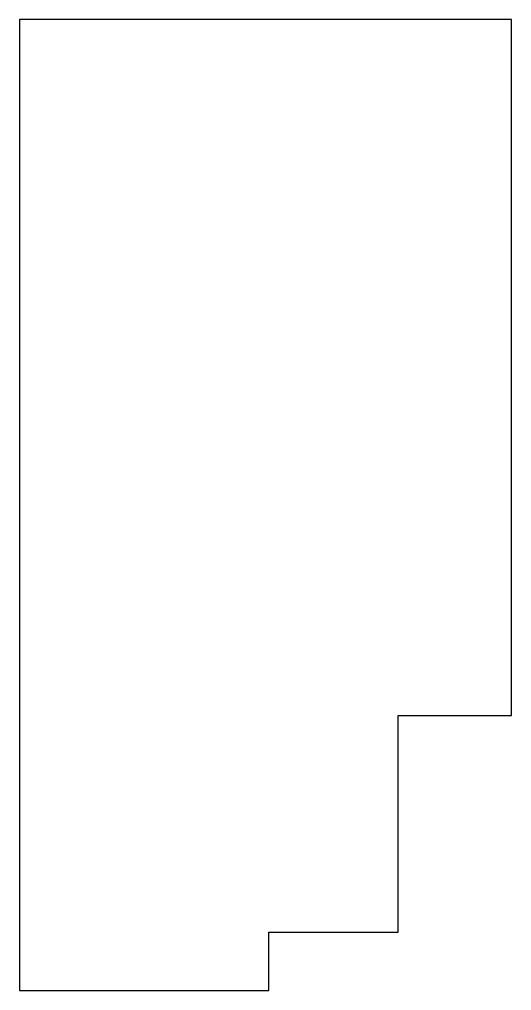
# Model space of a CAD drawing. Extents: x -101182.9 to -101167.7, y -6799.5 to -6769.5.
import ezdxf

# ---------------------------------------------------------------- set-up
doc = ezdxf.new("R2010")
doc.units = 0
doc.header["$LTSCALE"] = 2
doc.layers.get('0').update_dxf_attribs({"linetype": 'CONTINUOUS'})

msp = doc.modelspace()

# ---------------------------------------------------------------- linework, layer by layer
for p, q in [((-101182.893, -6769.525), (-101182.893, -6799.525)), ((-101167.693, -6769.525), (-101182.893, -6769.525)), ((-101167.693, -6791.025), (-101167.693, -6769.525)), ((-101171.193, -6791.025), (-101167.693, -6791.025)), ((-101171.193, -6797.725), (-101171.193, -6791.025)), ((-101175.193, -6799.525), (-101175.193, -6797.725)), ((-101175.193, -6797.725), (-101171.193, -6797.725)), ((-101182.893, -6799.525), (-101175.193, -6799.525))]:
    msp.add_line(p, q)

doc.saveas('drawing.dxf')
